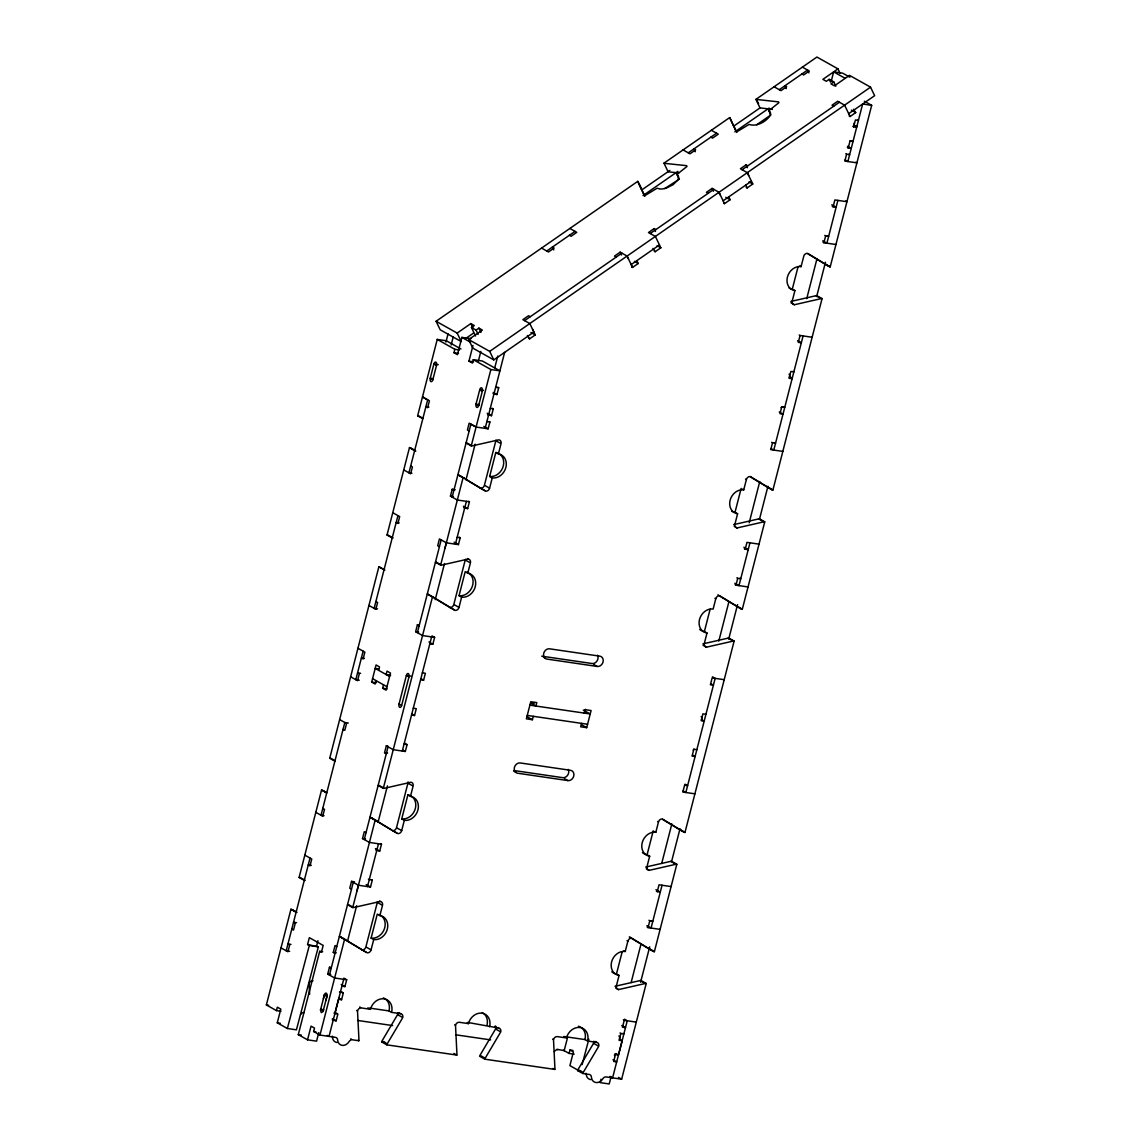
<?xml version="1.0" encoding="UTF-8"?>
<svg xmlns="http://www.w3.org/2000/svg" width="1141" height="1141" viewBox="0 0 1141 1141"><rect width="100%" height="100%" fill="white"/><g stroke="black" fill="none" stroke-linecap="round" stroke-linejoin="round"><path stroke-width="1.5" d="M327.324 995.494L324.315 995.052L320.464 1010.17L321.291 1012.623L323.003 1011.596L326.911 996.507A2.696 1.412 -81.7 0 0 326.269 993.212A2.696 1.412 -81.7 0 0 324.315 995.052L323.402 998.617M280.986 1011.283L276.45 1010.612L266.366 1004.95L290.941 909.249A3.58 2.995 -60.7 0 1 291.768 909.52L295.861 911.987M305.189 880.353A3.58 2.995 -60.7 0 1 304.29 880.367L299.099 877.458L321.548 790.014A3.58 2.995 -60.7 0 1 322.375 790.285L326.469 792.767M334.898 761.147L329.72 758.237L378.855 566.82A3.58 2.995 -60.7 0 1 379.682 567.091L383.775 569.559M393.117 537.924A3.594 2.995 -60.7 0 1 392.204 537.939L387.027 535.029L409.476 447.6A3.594 2.995 -60.7 0 1 410.304 447.857L415.752 451.166M422.826 418.718L417.635 415.809L437.245 339.419L446.302 340.745L460.964 348.989M310.024 858.061L286.206 950.795L289.657 951.294M363.138 651.169L355.807 679.708L359.258 680.207M397.938 515.632L374.134 608.367L377.571 608.866M432.838 379.725L436.504 365.448A2.696 1.412 -81.7 0 0 435.862 362.153A2.696 1.412 -81.7 0 0 433.908 363.993L430.243 378.27A2.696 1.412 -81.7 0 0 430.884 381.565A2.696 1.412 -81.7 0 0 432.838 379.725L430.243 378.27L433.266 378.712M445.946 342.115L448.071 333.828M276.45 1010.612L277.334 1007.189L280.8 1009.143L277.277 1022.835L287.361 1028.497L296.418 1029.824L318.353 946.816L307.585 944.52L309.339 937.66L323.174 945.433L321.42 952.293L319.68 951.309L298.286 1034.645L307.542 1039.836L316.585 1041.162L318.781 1032.591M451.137 345.024L453.262 336.752M470.919 338.706L461.863 337.379L457.427 354.68L453.961 352.726L454.845 349.303L437.245 339.419M376.017 680.606L375.132 684.029L371.681 682.09L376.074 664.961L379.525 666.915L378.655 670.337M307.585 944.52L309.311 945.49L287.361 1028.497M316.627 945.832L317.954 940.697M390.664 675.201L386.143 674.545L387.027 671.122L390.479 673.062L386.086 690.177L382.634 688.237L383.504 684.814M473.287 359.672L490.858 369.527L499.901 370.854L482.343 360.998L473.287 359.672L472.417 363.095L468.951 361.155L472.987 345.423M478.407 360.898L480.832 351.471M307.542 1039.836L311.051 1026.13L314.517 1028.084L313.632 1031.507L319.979 1035.058L335.383 1037.326A3.58 2.995 -60.7 0 1 337.451 1039.052L338.036 1041.947A7.174 5.976 -60.7 0 0 347.705 1043.359L349.674 1040.834A3.58 2.995 -60.7 0 1 352.455 1039.808L358.816 1040.749A3.58 2.981 -60.7 0 0 358.944 1039.751L357.518 1010.955A3.58 2.995 -60.7 0 1 361.412 1007.959L370.468 1009.286A12.551 10.454 -60.7 0 1 384.103 998.846A12.551 10.454 -60.7 0 1 391.577 1012.381L400.634 1013.707A3.58 2.995 -60.7 0 1 402.773 1017.572L387.198 1043.872A3.58 2.995 -60.7 0 0 386.828 1044.842L381.636 1041.933A3.58 2.995 -60.7 0 1 382.007 1040.963L397.581 1014.649A3.58 2.995 -60.7 0 0 397.567 1012.709M341.915 986.166L344.939 986.608L346.693 979.762L334.627 977.994L327.709 974.114L329.464 967.254L330.976 967.482M335.012 953.391L333.286 952.421L335.04 945.575L336.766 946.545M354.537 881.808L351.528 881.365L349.759 888.211L351.499 889.181M375.86 850.131L379.739 851.058L381.493 844.212L369.427 842.443L362.51 838.564L364.279 831.718L366.004 832.688M386.3 753.645L384.574 752.675L386.328 745.829L387.84 746.043M429.843 643.738L432.853 644.18L434.621 637.334L422.555 635.566L415.638 631.686L417.392 624.826L418.904 625.054M463.774 507.702L467.653 508.629L469.422 501.783L457.356 500.029L450.438 496.135L452.193 489.289L455.216 489.731M329.435 975.084L353.254 882.335M364.25 839.534L388.054 746.799M399.05 703.997L406.367 675.458A2.696 1.412 -81.7 0 1 408.335 673.618A2.696 1.412 -81.7 0 1 408.963 676.913L401.646 705.452A2.696 1.412 -81.7 0 1 399.678 707.292A2.696 1.412 -81.7 0 1 399.05 703.997L401.646 705.452M417.364 632.656L441.168 539.907M452.164 497.105L470.905 424.138L476.082 427.048L488.148 428.816L489.917 421.97L489.047 421.485M476.025 404.156L479.733 389.737A2.696 1.412 -81.7 0 1 481.687 387.897A2.696 1.412 -81.7 0 1 482.329 391.192L478.621 405.611L476.025 404.156L479.477 404.67M319.979 1035.058L344.553 939.357L339.362 936.447A3.58 2.981 -60.7 0 1 340.189 936.718L366.304 952.336M352.74 907.066L348.419 904.642A3.58 2.995 -60.7 0 1 347.52 904.656L352.712 907.566L375.161 820.137L369.969 817.213A3.58 2.995 -60.7 0 1 370.796 817.484L391.235 829.864M383.362 787.846L379.04 785.407A3.58 2.995 -60.7 0 1 378.142 785.436L383.319 788.345L432.468 596.928A3.58 2.995 -60.7 0 1 433.295 597.199L455.102 610.392A3.58 2.995 -60.7 0 0 458.996 607.411L461.634 597.142A12.551 10.454 -60.7 0 0 475.269 586.702A12.551 10.454 -60.7 0 0 467.781 573.167L465.186 571.712L459.039 595.688L461.634 597.142M440.668 564.638L436.347 562.213A3.58 2.995 -60.7 0 1 435.448 562.228L440.626 565.137L463.075 477.708L457.898 474.799A3.58 2.981 -60.7 0 1 458.725 475.055L464.173 478.364M471.276 445.418L466.954 442.993A3.58 2.995 -60.7 0 1 466.056 443.008L471.247 445.917L490.858 369.527M347.549 941.125L356.648 905.697M378.142 821.976L387.412 785.892M435.234 599.638L444.491 563.554M466.013 479.733L475.141 444.163M494.766 367.73L497.761 356.092M332.259 1019.926L336.139 1020.853L337.907 1014.007L334.855 1013.55L338.52 999.288L341.573 999.73L343.327 992.884L341.601 991.914M343.683 979.32L329.022 1036.385L327.296 1035.415M367.488 886.571L378.484 843.769M402.288 751.035L431.598 636.892M455.416 544.143L466.398 501.341M485.139 428.374L504.65 352.355M351.528 881.365L358.445 885.259L370.511 887.013L372.266 880.167L371.395 879.682M386.328 745.829L393.246 749.708L405.312 751.477L407.066 744.631L404.47 743.162M411.53 715.079L414.54 715.521L416.294 708.675L413.284 708.233M420.615 679.694L423.625 680.136L425.379 673.29L422.37 672.848M439.413 546.767L437.688 545.783L439.442 538.937L446.359 542.831L458.425 544.585L460.18 537.739L459.324 537.254M487.649 414.768L491.529 415.681L493.283 408.835L492.413 408.35M493.069 393.645L496.948 394.572L498.703 387.726L497.847 387.241M377.429 901.775A3.58 2.995 -60.7 0 1 377.314 902.403L365.89 946.93A3.58 2.995 -60.7 0 1 361.982 949.911M408.036 781.899A3.58 2.995 -60.7 0 1 407.922 783.182L396.498 827.696A3.58 2.995 -60.7 0 1 392.604 830.677L396.925 833.115M465.343 559.347A3.58 2.995 -60.7 0 1 465.228 559.989L453.804 604.502A3.58 2.995 -60.7 0 1 449.911 607.483L428.103 594.29A3.58 2.995 -60.7 0 0 427.276 594.019L433.295 597.199M495.95 440.126A3.58 2.995 -60.7 0 1 495.85 440.754L484.412 485.267A3.58 2.995 -60.7 0 1 480.518 488.262L465.528 479.191M373.706 939.571L371.11 938.116L377.272 914.141L379.867 915.595A12.551 10.454 -60.7 0 1 387.341 929.131A12.551 10.454 -60.7 0 1 373.706 939.571L371.067 949.84A3.58 2.995 -60.7 0 1 367.174 952.821L341.059 937.203M407.879 794.92L410.475 796.375A12.551 10.454 -60.7 0 1 417.963 809.896A12.551 10.454 -60.7 0 1 404.313 820.336L401.732 818.881L407.879 794.92A12.551 10.454 -60.7 0 1 409.576 795.334M495.807 452.492L498.389 453.947A12.551 10.454 -60.7 0 1 505.877 467.468A12.551 10.454 -60.7 0 1 492.242 477.908L489.646 476.453L495.807 452.492A12.551 10.454 -60.7 0 1 497.49 452.906M379.867 915.595L382.506 905.326A3.58 2.995 -60.7 0 0 380.367 901.461L379.497 900.976M371.666 817.969L397.781 833.6A3.58 2.995 -60.7 0 0 401.689 830.619L404.313 820.336M410.475 796.375L413.113 786.092A3.58 2.995 -60.7 0 0 410.974 782.227L384.217 788.331A3.58 2.995 -60.7 0 1 383.319 788.345M467.781 573.167L470.42 562.898A3.58 2.995 -60.7 0 0 468.281 559.033L467.425 558.548M459.581 475.54L485.709 491.172A3.58 2.995 -60.7 0 0 489.603 488.191L492.242 477.908M498.389 453.947L501.027 443.678A3.58 2.995 -60.7 0 0 498.902 439.813L472.146 445.903A3.58 2.995 -60.7 0 1 471.247 445.917M534.173 703.626L530.722 703.113L535.913 706.037L536.798 702.599L530.765 701.729L526.372 718.844L532.405 719.729L533.275 716.306M581.539 723.365L580.669 726.788L586.702 727.673L591.095 710.543L585.062 709.659L584.178 713.082M584.591 712.768L585.461 709.345M567.619 1037.269L564.182 1050.661L556.951 1049.249M574.165 1054.156L569.074 1053.414L569.958 1049.991L572.967 1050.433M831.233 81.282L833.643 71.854L842.7 73.181L849.902 77.217M588.842 1039.251L582.11 1064.653M593.562 1041.362A3.58 2.995 -60.7 0 1 593.562 1043.316L577.988 1069.63A3.58 2.981 -60.7 0 0 577.617 1070.586L582.809 1073.496L589.17 1074.437A3.58 2.995 -60.7 0 1 591.238 1076.163L591.808 1079.058A7.174 5.976 -60.7 0 0 596.857 1082.581A7.174 5.976 -60.7 0 0 602.805 1078.801A3.58 2.995 -60.7 0 1 606.228 1076.933L621.645 1079.186L646.22 983.471A3.58 2.995 -60.7 0 0 645.321 983.485L618.565 989.589A3.58 2.995 -60.7 0 1 616.425 985.724L619.064 975.455L616.468 973.986L622.216 951.623M649.229 948.984L653.551 951.423A3.58 2.995 -60.7 0 0 654.378 951.68L676.827 864.25A3.594 2.995 -60.7 0 0 675.928 864.265L649.172 870.355A3.58 2.995 -60.7 0 1 647.047 866.49L649.671 856.221L647.09 854.766L653.237 830.791M679.836 829.764L684.172 832.188A3.58 2.995 -60.7 0 0 684.985 832.459L734.134 641.042A3.594 2.995 -60.7 0 0 733.235 641.071L706.493 647.161A3.58 2.995 -60.7 0 1 704.354 643.296L706.992 633.027L704.396 631.558L710.13 609.194M737.157 606.556L741.479 608.994A3.58 2.995 -60.7 0 0 742.306 609.265L764.755 521.822A3.58 2.981 -60.7 0 0 763.857 521.836L737.1 527.941A3.58 2.995 -60.7 0 1 734.961 524.076L737.599 513.792L735.004 512.338L741.165 488.362M767.765 487.335L772.086 489.76A3.58 2.981 -60.7 0 0 772.913 490.031L822.062 298.614A3.58 2.981 -60.7 0 0 821.163 298.642L794.407 304.733A3.58 2.995 -60.7 0 1 792.268 300.867L794.906 290.598L792.31 289.144L798.13 266.495M619.064 975.441A12.551 10.454 -60.7 0 1 611.59 961.92A12.551 10.454 -60.7 0 1 625.225 951.48L627.864 941.211A3.58 2.995 -60.7 0 1 631.757 938.216L653.551 951.423M649.671 856.221A12.551 10.454 -60.7 0 1 642.198 842.7A12.551 10.454 -60.7 0 1 655.833 832.26L658.471 821.976A3.58 2.995 -60.7 0 1 662.365 818.996L684.172 832.188M741.479 608.994L719.671 595.802A3.58 2.995 -60.7 0 0 715.778 598.783L713.139 609.052A12.551 10.454 -60.7 0 0 699.504 619.492A12.551 10.454 -60.7 0 0 706.992 633.027M737.599 513.792A12.551 10.454 -60.7 0 1 730.112 500.271A12.551 10.454 -60.7 0 1 743.747 489.831L746.385 479.548A3.58 2.995 -60.7 0 1 750.293 476.567L772.086 489.76M601.036 1079.201L600.152 1082.624L609.208 1083.95L610.963 1077.104M631.116 982.586L641.085 943.792M661.709 863.452L671.849 823.93M718.801 641.099L728.942 601.578M749.195 522.749L759.778 481.502M806.716 298.671L816.87 259.15M614.571 1054.099L615.441 1054.584L613.687 1061.444L616.696 1061.872L612.945 1059.775M619.991 1032.99L620.861 1033.475L619.107 1040.321L622.145 1040.763L618.479 1055.04L615.441 1054.584M623.371 1019.854L624.227 1020.339L622.473 1027.2L625.496 1027.642L621.745 1025.531M660.111 929.373L648.045 927.604L649.8 920.758L648.944 920.274M655.975 889.666L660.297 892.091L657.273 891.649L659.027 884.803L671.093 886.571M748.025 586.945L735.959 585.176L737.728 578.33L736.858 577.845M743.889 547.238L748.211 549.662L745.201 549.22L746.956 542.374L759.022 544.143M771.658 442.294L772.528 442.779L770.76 449.64L782.826 451.394M799.213 335.012L800.069 335.497L798.315 342.343L801.324 342.785L797.588 340.674M835.954 244.516L823.888 242.748L825.642 235.902L824.772 235.417M831.803 204.809L836.139 207.234L833.115 206.792L834.87 199.946L846.936 201.715L845.638 200.987M845.752 153.75L846.608 154.235L844.853 161.081L856.92 162.849L855.878 162.264M847.492 146.29L851.243 148.387L848.219 147.959L849.988 141.099L852.997 141.541L851.699 140.814M857.091 126.266L854.067 125.824L856.663 127.279L853.639 126.836L855.408 119.99L858.417 120.433L857.561 119.948M662.051 885.245L651.055 928.047L646.904 925.722M749.965 542.816L738.983 585.618L734.833 583.293M803.093 335.939L773.783 450.082L771.016 448.527M837.893 200.388L826.897 243.19L822.747 240.865M640.6 982.23L649.7 946.802M645.663 867.06L670.737 861.355A3.594 2.995 -60.7 0 1 671.635 861.341L680.022 828.694M728.728 638.989L737.557 604.63M733.577 524.646L758.665 518.927A3.58 2.981 -60.7 0 1 759.564 518.913L767.95 486.266M816.656 296.56L825.471 262.202M825.071 264.142L829.393 266.566A3.594 2.995 -60.7 0 0 830.22 266.837L871.681 105.329L864.365 101.221M325.984 1000.072L326.911 996.507L324.315 995.052M357.005 890.836L358.445 885.259M444.933 548.407L446.359 542.831M794.906 290.598A12.551 10.454 -60.7 0 1 787.418 277.063A12.551 10.454 -60.7 0 1 801.068 266.623L803.906 255.741A3.58 2.995 -60.7 0 1 807.6 253.373L829.393 266.566M615.755 1053.999L614.414 1055.539M495.308 1026.429A3.58 2.995 -60.7 0 1 495.579 1028.982L480.004 1055.297A3.58 2.995 -60.7 0 0 479.619 1056.252L484.811 1059.176L554.797 1069.402A3.58 2.995 -60.7 0 0 554.925 1068.404L553.499 1039.608A3.58 2.995 -60.7 0 1 557.407 1036.627L566.449 1037.953A12.551 10.454 -60.7 0 1 580.084 1027.513A12.551 10.454 -60.7 0 1 587.572 1041.034L596.615 1042.361A3.58 2.995 -60.7 0 1 598.754 1046.226L583.179 1072.54A3.58 2.981 -60.7 0 0 582.809 1073.496M484.811 1059.176A3.58 2.995 -60.7 0 1 485.196 1058.206L500.756 1031.892A3.58 2.995 -60.7 0 0 498.631 1028.027L497.761 1027.542M436.09 321.263L457.156 333.086L461.249 341.601L440.184 329.778L436.09 321.263L637.705 181.39A3.58 1.712 -25.7 0 1 638.076 181.747L644.537 196.166M678.781 172.933L668.683 171.877A3.58 1.712 -25.7 0 1 668.07 171.692L663.976 163.163L729.627 117.609A3.58 1.712 -25.6 0 1 730.012 117.965L735.959 131.315A3.608 1.726 -25.7 0 0 737.357 131.529L749.009 124.44C756.383 126.851 764.798 122.444 769.391 116.653A12.551 5.99 -25.7 0 0 768.82 110.691L778.889 102.719A3.58 1.712 -25.7 0 0 778.404 101.863L755.913 99.381L816.927 57.05L837.979 68.874L840.033 73.138M546.753 251.006L575.05 231.366M688.265 152.837L716.562 133.197M779.274 89.683L807.571 70.057L808.94 72.896M642.212 189.62L669.867 170.437M733.977 125.966L759.678 108.138M643.025 195.567L677.968 171.335M734.875 131.843L769.148 108.081M644.023 195.097A3.608 1.726 -25.7 0 0 645.435 195.311L657.073 188.222L659.997 188.992A12.551 5.99 -25.7 0 0 666.615 187.951L673.033 184.742L677.454 180.435A12.551 5.99 -25.7 0 0 676.884 174.473L686.953 166.5A3.594 1.712 -25.7 0 0 686.468 165.645L664.59 163.363A3.58 1.712 -25.7 0 1 663.976 163.163M664.775 188.55L679.437 179.066M756.711 124.768L770.86 114.956L768.82 110.691M457.156 333.086L470.834 323.588L474.285 325.542L471.461 327.496L475.555 336.024M837.979 68.874L822.889 79.357L826.355 81.296L829.179 79.328L833.786 81.924L835.84 86.188M471.461 327.496L476.068 330.091L478.906 328.123L482.358 330.063L468.68 339.562L472.773 348.076L493.796 359.886L533.888 332.074L532.533 329.236M833.786 81.924L830.962 83.878L834.413 85.832L849.517 75.349L870.54 87.158L874.634 95.687L848.69 113.686M465.357 338.749L473.558 333.058M628.449 258.907L627.079 256.069L620.162 252.175L614.5 256.112L616.226 257.082M655.847 229.583L654.121 228.614L648.459 232.55L655.376 236.429L660.839 247.797L655.176 251.719L654.321 251.234M720.37 195.125L719.015 192.287L712.098 188.393L706.436 192.33L708.162 193.3M747.783 165.816L746.057 164.832L740.395 168.768L747.312 172.648L748.681 175.486M524.603 320.635L621.888 253.145M650.185 233.52L713.824 189.363M742.121 169.738L839.405 102.248M468.68 339.562L489.703 351.371L870.54 87.158M659.469 244.944L631.173 264.584L632.542 267.422L638.204 263.5L636.835 260.661M728.771 196.88L730.14 199.718L724.478 203.64L723.109 200.802L751.406 181.177L747.312 172.648M528.739 338.349L529.595 338.834L535.257 334.912L529.795 323.559L522.878 319.665L528.54 315.743L530.265 316.713M746.243 187.452L747.113 187.937L752.775 184.015L751.406 181.177M849.189 116.04L850.059 116.525L855.721 112.588L853.482 109.265M790.884 301.438L815.972 295.719A3.58 2.981 -60.7 0 1 816.87 295.704L822.062 298.614M468.281 559.033L441.524 565.123A3.58 2.995 -60.7 0 1 440.626 565.137M702.97 643.866L728.058 638.147A3.594 2.995 -60.7 0 1 728.956 638.133L734.134 641.042M380.367 901.461L353.61 907.551A3.58 2.995 -60.7 0 1 352.712 907.566M615.056 986.295L640.13 980.575A3.58 2.995 -60.7 0 1 641.028 980.561L646.22 983.471M772.4 109.336L760.006 107.91L755.913 99.381M871.681 105.329L862.639 104.002L847.877 161.523L845.11 159.968M846.608 154.235L849.631 154.677L848.761 154.192M825.642 235.902L828.666 236.344L827.795 235.859M800.069 335.497L812.135 337.251M789.087 374.162A2.696 1.412 -81.7 0 1 789.501 377.286L791.768 377.614M454.845 349.303L459.367 349.973M453.961 352.726L458.497 353.396M468.951 361.155L473.472 361.811M438.244 364.635L433.908 363.993L436.504 365.448M495.693 387.284L498.703 387.726M479.733 389.737L482.743 390.179M483.142 390.393L479.691 389.894L482.286 391.349M772.528 442.779L775.538 443.221L774.682 442.737M490.273 408.392L493.283 408.835M428.93 407.137L425.907 406.695L427.633 407.665L429.401 400.819L422.484 396.94L427.661 399.849L408.934 472.83L411.944 473.258M486.893 421.528L489.917 421.97M450.438 496.135L453.448 496.577M399.193 522.92L396.184 522.478L397.909 523.448L399.678 516.602L392.761 512.708M457.17 537.297L460.18 537.739M737.728 578.33L740.737 578.772L739.867 578.287M415.638 631.686L418.647 632.128M724.221 679.679L712.155 677.925L710.387 684.771L713.41 685.213L710.814 683.744M541.733 656.175L592.022 663.52A5.377 4.478 -60.7 0 0 597.014 660.967A5.377 4.478 -60.7 0 0 597.47 655.219M597.199 666.444L546.924 659.084A5.377 4.478 -60.7 0 1 543.715 653.294A5.377 4.478 -60.7 0 1 549.563 648.815L599.838 656.161A5.377 4.478 -60.7 0 1 603.047 661.965A5.377 4.478 -60.7 0 1 597.199 666.444L593.748 664.49M364.393 658.457L361.383 658.015L363.109 658.985L364.863 652.139L357.946 648.259M705.937 714.309L702.913 713.867L701.159 720.727L704.182 721.169L701.587 719.7A2.696 1.412 -81.7 0 0 701.173 716.591M378.655 668.897L375.204 668.398L389.623 676.499M410.903 676.114L406.367 675.458L408.963 676.913M360.585 673.304L357.575 672.862L359.301 673.832L357.547 680.678L350.629 676.798M529.88 705.152L590.211 713.966L583.293 710.087M371.681 682.09L376.202 682.746M382.634 688.237L387.156 688.907M527.242 715.421L587.572 724.25M696.851 749.694L693.842 749.252L692.074 756.112L695.097 756.554L692.501 755.085M348.276 723.009L344.824 722.51L321.006 815.245L324.03 815.687M404.057 744.189L407.066 744.631M694.912 793.822L682.846 792.068L684.6 785.208L687.624 785.65L685.028 784.195M514.163 770.56L562.713 777.663A5.377 4.478 -60.7 0 0 567.705 775.11A5.377 4.478 -60.7 0 0 568.161 769.362M384.574 752.675L387.583 753.117M567.904 780.587L517.615 773.227A5.377 4.478 -60.7 0 1 514.42 767.422A5.377 4.478 -60.7 0 1 520.253 762.958L570.529 770.303A5.377 4.478 -60.7 0 1 573.738 776.108A5.377 4.478 -60.7 0 1 567.904 780.587L564.438 778.633M362.51 838.564L365.534 839.006M311.279 865.349L308.27 864.907L309.995 865.876L311.75 859.03L304.832 855.137M372.266 880.167L368.386 879.24M649.8 920.758L652.823 921.201L651.953 920.716M296.56 922.698L293.537 922.256L295.262 923.226L293.508 930.086L291.782 929.102M309.311 945.49L318.353 946.816M290.984 944.391L287.974 943.949L289.7 944.919L287.946 951.765L281.028 947.886M333.286 952.421L336.295 952.863M319.68 951.309L322.703 951.751M327.709 974.114L330.733 974.542M624.227 1020.339L636.293 1022.108M343.327 992.884L339.447 991.957M620.861 1033.475L623.885 1033.917L623.015 1033.432M369.627 1008.088L388.995 1010.926L391.577 1012.381M467.625 1022.422L498.631 1028.027M587.572 1041.034L584.976 1039.579L563.854 1036.499L565.152 1037.226M489.575 1026.715A12.551 10.454 -60.7 0 0 482.087 1013.179A12.551 10.454 -60.7 0 0 468.452 1023.62L459.409 1022.293A3.58 2.995 -60.7 0 0 455.516 1025.274L456.928 1054.084A3.58 2.995 -60.7 0 1 456.814 1055.068L386.828 1044.842M323.659 1009.756L320.65 1009.329L323.245 1010.783M320.535 1009.742L323.559 1010.184M266.366 1004.95L268.634 1005.278M357.646 1020.453L392.647 1025.574M455.644 1034.787L490.63 1039.907M277.277 1022.835L280.287 1023.277M313.632 1031.507L315.9 1031.835M381.636 1041.933L385.13 1042.432M577.617 1070.586L580.798 1071.057M298.286 1034.645L301.31 1035.072M833.643 71.854L845.181 78.33M802.38 67.134L809.297 71.027L803.649 74.949L801.909 73.98M851.386 110.164L855.721 112.588M833.743 106.17L832.017 105.2L837.679 101.278L844.597 105.157L850.059 116.525M852.783 126.351L853.639 126.836M774.083 86.773L781 90.652L786.662 86.73L784.937 85.76L786.292 88.599M847.364 147.46L848.219 147.959M711.371 130.288L718.288 134.167L712.626 138.09L710.9 137.12M832.245 206.307L833.115 206.792M749.024 181.904L752.775 184.015M683.074 149.913L689.991 153.807L695.653 149.87L693.913 148.901L695.283 151.739M823.018 242.263L823.888 242.748M725.804 197.293L730.14 199.718M723.608 203.155L724.478 203.64M830.22 266.837L825.029 263.913A3.594 2.995 -60.7 0 1 824.201 263.642L807.857 253.758M799.77 265.896L801.068 266.623M815.972 295.719L820.293 298.158M790.941 302.793L794.407 304.733M657.088 245.686L660.839 247.797M652.952 248.396L655.176 251.719M634.453 261.389L638.204 263.5M569.858 228.457L576.775 232.336L571.128 236.258L569.388 235.288M631.672 266.937L632.542 267.422L627.079 256.069M792.995 371.395L793.851 371.895L790.841 371.453L789.087 378.299L792.096 378.741L789.501 377.286M541.561 248.082L548.479 251.976L554.141 248.039L552.415 247.069L553.77 249.908M783.91 406.781L784.766 407.266L781.756 406.824L780.002 413.684L783.011 414.126L779.26 412.015M530.936 332.487L535.257 334.912M527.37 335.511L529.595 338.834M772.913 490.031L767.722 487.121A3.58 2.981 -60.7 0 1 766.895 486.85L750.55 476.952M745.529 479.063L746.385 479.548M742.449 489.104L743.747 489.831M461.863 337.379L470.506 342.243M759.564 518.913L764.755 521.822M758.665 518.927L762.987 521.351M734.219 526.315L737.1 527.941M493.197 392.461L496.948 394.572M744.331 548.735L745.201 549.22M487.207 413.256L491.529 415.681M483.827 426.392L488.148 428.816M476.082 427.048L469.165 423.168L467.411 430.014L469.136 430.984M495.85 440.754L500.172 443.179M735.104 584.691L735.959 585.176M418.533 415.795L422.855 418.219M717.946 594.818L718.816 595.302M742.306 609.265L737.115 606.342A3.58 2.995 -60.7 0 1 736.287 606.071L719.942 596.187M714.908 598.298L715.778 598.783M485.282 485.752L489.603 488.191M411.159 448.342L415.481 450.781A3.594 2.995 -60.7 0 0 414.668 450.51L409.476 447.6M480.518 488.262L484.839 490.687M728.058 638.147L732.379 640.586M410.689 465.97L412.414 466.94L410.66 473.8L403.743 469.907M452.193 489.289L453.918 490.259M468.552 501.298L469.422 501.783M463.332 506.205L467.653 508.629M703.027 645.221L706.493 647.161M712.398 676.813L715.165 678.353L685.855 792.496L683.088 790.941M454.104 542.16L458.425 544.585M465.228 559.989L469.55 562.413M392.247 537.44L387.926 535.015A3.594 2.995 -60.7 0 1 387.027 535.029M454.674 604.987L458.996 607.411M543.473 657.145L545.198 658.115M378.855 566.82L384.874 570.001A3.58 2.995 -60.7 0 0 384.046 569.73M449.911 607.483L454.232 609.907M375.888 601.521L377.614 602.491L375.86 609.337L368.942 605.457M417.392 624.826L419.118 625.81M432.025 635.879L434.621 637.334M581.511 724.749L586.702 727.673M428.973 641.998L432.853 644.18M527.213 716.819L532.405 719.729M421.029 678.681L423.625 680.136M684.985 832.459L679.808 829.55A3.58 2.995 -60.7 0 1 678.981 829.279L662.621 819.381M657.601 821.491L658.471 821.976M654.535 831.518L655.833 832.26M372.565 678.667L386.984 686.768M411.944 714.066L414.54 715.521M513.578 770.959L515.889 772.257M671.635 861.341L676.827 864.25M670.737 861.355L675.058 863.78M646.291 868.743L649.172 870.355M656.403 891.164L657.273 891.649M402.716 750.022L405.312 751.477M339.633 719.6L346.55 723.48L344.796 730.326L343.07 729.356M407.922 783.182L412.243 785.607M647.175 927.12L648.045 927.604M334.071 760.163L330.619 758.209A3.58 2.995 -60.7 0 1 329.72 758.237M630.032 937.246L630.887 937.731M654.378 951.68L649.186 948.77A3.58 2.995 -60.7 0 1 648.359 948.499L629.29 936.961M626.994 940.726L627.864 941.211M623.927 950.753L625.225 951.48M397.353 828.181L401.689 830.619M323.245 790.77L326.126 792.396M321.548 790.014L326.74 792.938M640.13 980.575L644.451 983M322.775 808.398L324.5 809.368L322.746 816.229L315.829 812.335M380.638 843.727L381.493 844.212M375.418 848.633L379.739 851.058M615.684 987.963L618.565 989.589M624.484 1019.227L627.25 1020.781L612.589 1077.86L610.007 1076.405M366.19 884.589L370.511 887.013M377.314 902.403L381.636 904.842M622.145 1040.763L619.549 1039.308A2.696 1.412 -81.7 0 0 618.893 1036.014M594.889 1041.391L596.615 1042.361M615.898 1053.571L617.623 1054.555M304.333 879.868L299.997 877.443A3.58 2.995 -60.7 0 1 299.099 877.458M593.562 1043.316L597.884 1045.741M552.643 1039.123L553.499 1039.608M569.958 1049.991L573.41 1051.931L569.901 1065.623L579.985 1071.299M618.465 1077.404L621.645 1079.186M563.312 1050.176L569.074 1053.414M366.746 947.415L371.067 949.84M578.858 1070.115L583.179 1072.54M292.638 910.005L296.96 912.429A3.58 2.995 -60.7 0 0 296.132 912.158L290.941 909.249M495.165 1026.087L496.035 1026.572M495.579 1028.982L499.901 1031.407M553.071 1068.432L554.797 1069.402M467.154 1022.892L468.452 1023.62M454.646 1024.789L455.516 1025.274M329.464 967.254L331.204 968.224M343.812 978.137L346.693 979.762M480.874 1055.782L485.196 1058.206M398.908 1012.723L400.634 1013.707M397.581 1014.649L401.903 1017.073M341.188 984.498L344.939 986.608M453.933 1053.457L456.814 1055.068M367.873 1007.831L370.468 1009.286M359.686 1006.99L360.556 1007.474M338.977 998.275L341.573 999.73M356.662 1010.47L357.518 1010.955M335.311 1012.538L337.037 1013.522M333.999 1013.065L334.855 1013.55M382.877 1041.448L387.198 1043.872M332.402 1018.742L336.139 1020.853M357.946 1040.264L358.816 1040.749M350.729 1038.838L351.585 1039.323M829.179 79.328L830.548 82.166M756.526 99.581L758.565 103.845M729.627 117.609L733.734 126.138A3.58 1.712 -25.8 0 1 734.105 126.494L736.744 132.427M746.057 164.832L747.426 167.684M745.743 185.099L747.113 187.937M719.015 192.287L723.109 200.802M712.098 188.393L713.453 191.232M676.884 174.473L678.924 178.738M639.103 183.886L644.808 196.209M637.705 181.39L641.798 189.905A3.58 1.712 -25.7 0 1 642.169 190.276M654.121 228.614L655.49 231.452M620.162 252.175L621.517 255.014M478.906 328.123L480.946 332.388M489.703 351.371L493.796 359.886M476.068 330.091L478.122 334.356M470.834 323.588L472.887 327.852M586.046 1073.253L586.617 1076.148A7.174 5.976 -60.7 0 0 590.753 1079.614M332.259 1036.142L332.844 1039.037A7.174 5.976 -60.7 0 0 336.98 1042.503M309.625 994.267L309.097 983.756A3.58 2.995 -60.7 0 1 312.991 980.761M554.383 1051.603A3.58 2.995 -60.7 0 1 557.806 1049.734M300.596 1014.477A3.58 2.995 -60.7 0 1 304.034 1012.623M418.077 415.837A3.594 2.995 -60.7 0 1 417.635 415.809M478.664 405.469A2.696 1.412 -81.7 0 1 476.71 407.308A2.696 1.412 -81.7 0 1 476.068 404M854.067 123.185A2.696 1.412 -81.7 0 1 854.11 125.667M850.116 140.828A2.696 1.412 -81.7 0 1 849.603 141.541M693.928 749.138A2.696 1.412 -81.7 0 1 693.115 750.065M781.842 406.709A2.696 1.412 -81.7 0 1 781.043 407.637M792.31 289.144A12.551 10.454 -60.7 0 1 789.044 287.988M499.059 453.633A12.551 10.454 -60.7 0 1 502.625 467.967A12.551 10.454 -60.7 0 1 489.646 476.453M463.075 477.708A3.58 2.981 -60.7 0 1 463.902 477.979M466.883 572.126A12.551 10.454 -60.7 0 1 472.374 586.232A12.551 10.454 -60.7 0 1 459.039 595.688M704.396 631.558A12.551 10.454 -60.7 0 1 699.733 629.39M735.004 512.338A12.551 10.454 -60.7 0 1 731.738 511.182M411.145 796.061A12.551 10.454 -60.7 0 1 414.711 810.395A12.551 10.454 -60.7 0 1 401.732 818.881M375.161 820.137A3.58 2.995 -60.7 0 1 375.988 820.408M378.969 914.554A12.551 10.454 -60.7 0 1 384.46 928.66A12.551 10.454 -60.7 0 1 371.11 938.116M344.553 939.357A3.58 2.981 -60.7 0 1 345.381 939.628M616.468 973.986A12.551 10.454 -60.7 0 1 611.818 971.818M647.09 854.766A12.551 10.454 -60.7 0 1 642.426 852.584M383.376 997.876A12.551 10.454 -60.7 0 1 388.995 1010.926M482.286 1012.609A12.551 10.454 -60.7 0 1 486.979 1025.246M581.168 1027.456A12.551 10.454 -60.7 0 1 584.976 1039.579M578.43 1026.244A12.551 10.454 -60.7 0 1 580.284 1026.943"/></g></svg>
